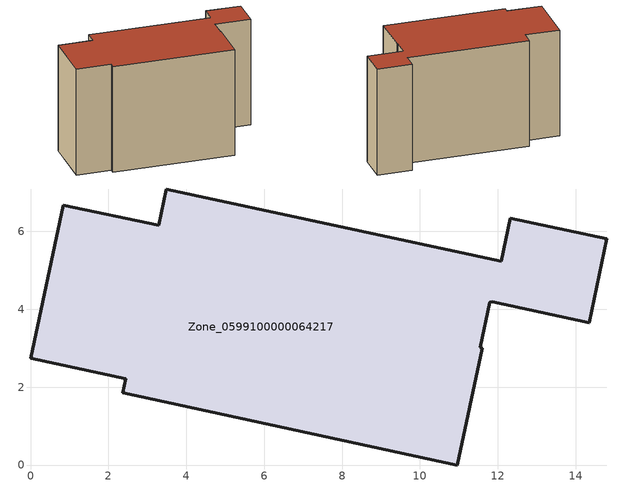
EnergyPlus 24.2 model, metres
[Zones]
Zone_0599100000064217
 floor ground (C_G): 2.37,1.85 2.44,2.22 0,2.74 0.84,6.67 3.29,6.15 3.49,7.09 12.09,5.24 12.32,6.34 14.8,5.81 14.35,3.65 11.86,4.19 11.8,4.18 11.55,3.02 11.6,3 10.97,0 z0
 wall outside (C_F): 2.44,2.22 2.37,1.85 10.97,0 11.6,3 11.55,3.02 11.8,4.18 11.86,4.19 14.35,3.65 14.8,5.81 12.32,6.34 12.09,5.24 3.49,7.09 3.29,6.15 0.84,6.67 0,2.74 2.44,2.22 z0:8.03
 roof outside (C_R): 10.97,0 11.6,3 11.55,3.02 11.8,4.18 11.86,4.19 14.35,3.65 14.8,5.81 12.32,6.34 12.09,5.24 3.49,7.09 3.29,6.15 0.84,6.67 0,2.74 2.44,2.22 2.37,1.85 z8.03
[BUILDING]
Pand.0599100000064217: North Axis=0; Terrain=City; Loads Convergence Tolerance Value=0.04; Temperature Convergence Tolerance Value=0.4; Solar Distribution=FullExterior; Maximum Number of Warmup Days=25; Minimum Number of Warmup Days=1
[Site:Location]
Rotterdam.The.Hague.AP_ZH_NLD Design_Conditions: Latitude=51.96; Longitude=4.45; Time Zone=1; Elevation=-4.5
[SITE:GROUNDTEMPERATURE:BUILDINGSURFACE]
18, 18, 18, 18, 18, 18, 18, 18, 18, 18, 18, 18
[MATERIAL] Thermal Absorptance=0.9; Solar Absorptance=0.7; Visible Absorptance=0.7
Name | Roughness | Thickness | Conductivity | Density | Specific Heat
G.TI.1975-1991 | MediumSmooth | 0.15 | 0.288461 | 540 | 1210
F.TI.1975-1991 | Rough | 0.3 | 0.230769 | 1920 | 840
R.TI.1975-1991 | MediumRough | 0.2 | 0.153846 | 1500 | 1000
[CONSTRUCTION]
C_G: G.TI.1975-1991
C_F: F.TI.1975-1991
C_R: R.TI.1975-1991
[ZONE]
Zone_0599100000064217: Type=1; Multiplier=1; Ceiling Height=Autocalculate; Volume=Autocalculate; Floor Area=autocalculate; Part of Total Floor Area=Yes
[ZONEINFILTRATION:DESIGNFLOWRATE]
Infil_Zone_0599100000064217: Zone or ZoneList or Space or SpaceList=Zone_0599100000064217; Schedule=AlwaysOn; Design Flow Rate Calculation Method=Flow/Area; Flow Rate per Floor Area=0.003; Constant Term Coefficient=1; Temperature Term Coefficient=0; Velocity Term Coefficient=0; Velocity Squared Term Coefficient=0
[HVACTEMPLATE:ZONE:IDEALLOADSAIRSYSTEM]
Zone_0599100000064217: Maximum Heating Supply Air Temperature=50; Minimum Cooling Supply Air Temperature=13; Maximum Heating Supply Air Humidity Ratio=0.0156; Minimum Cooling Supply Air Humidity Ratio=0.0077; Heating Limit=NoLimit; Cooling Limit=NoLimit; Dehumidification Control Type=ConstantSensibleHeatRatio; Cooling Sensible Heat Ratio=0.7; Dehumidification Setpoint=60; Humidification Control Type=None; Humidification Setpoint=30; Outdoor Air Method=None; Outdoor Air Flow Rate per Person=0.00944; Outdoor Air Flow Rate per Zone Floor Area=0; Outdoor Air Flow Rate per Zone=0; Demand Controlled Ventilation Type=None; Outdoor Air Economizer Type=NoEconomizer; Heat Recovery Type=None; Sensible Heat Recovery Effectiveness=0.7; Latent Heat Recovery Effectiveness=0.65
[ZONECONTROL:THERMOSTAT]
ThermostatControl_Zone_0599100000064217: Zone or ZoneList=Zone_0599100000064217; Control Type Schedule=DualSetpointControlType; Control 1=Thermostat_Zone_0599100000064217; Temperature Difference Between Cutout And Setpoint=0
[THERMOSTATSETPOINT:DUALSETPOINT]
Thermostat_Zone_0599100000064217: Heating Setpoint Temperature Schedule=HeatingSetpoint_Zone_0599100000064217; Cooling Setpoint Temperature Schedule=CoolingSetpoint_Zone_0599100000064217
[SCHEDULE:COMPACT]
HeatingSetpoint_Zone_0599100000064217: Through: 12/31, For: AllDays, Until: 24:00, 21
CoolingSetpoint_Zone_0599100000064217: Through: 12/31, For: AllDays, Until: 24:00, 24
DualSetpointControlType: Through: 12/31, For: AllDays, Until: 24:00, 4
AlwaysOn: Through: 12/31, For: AllDays, Until: 24:00, 1
